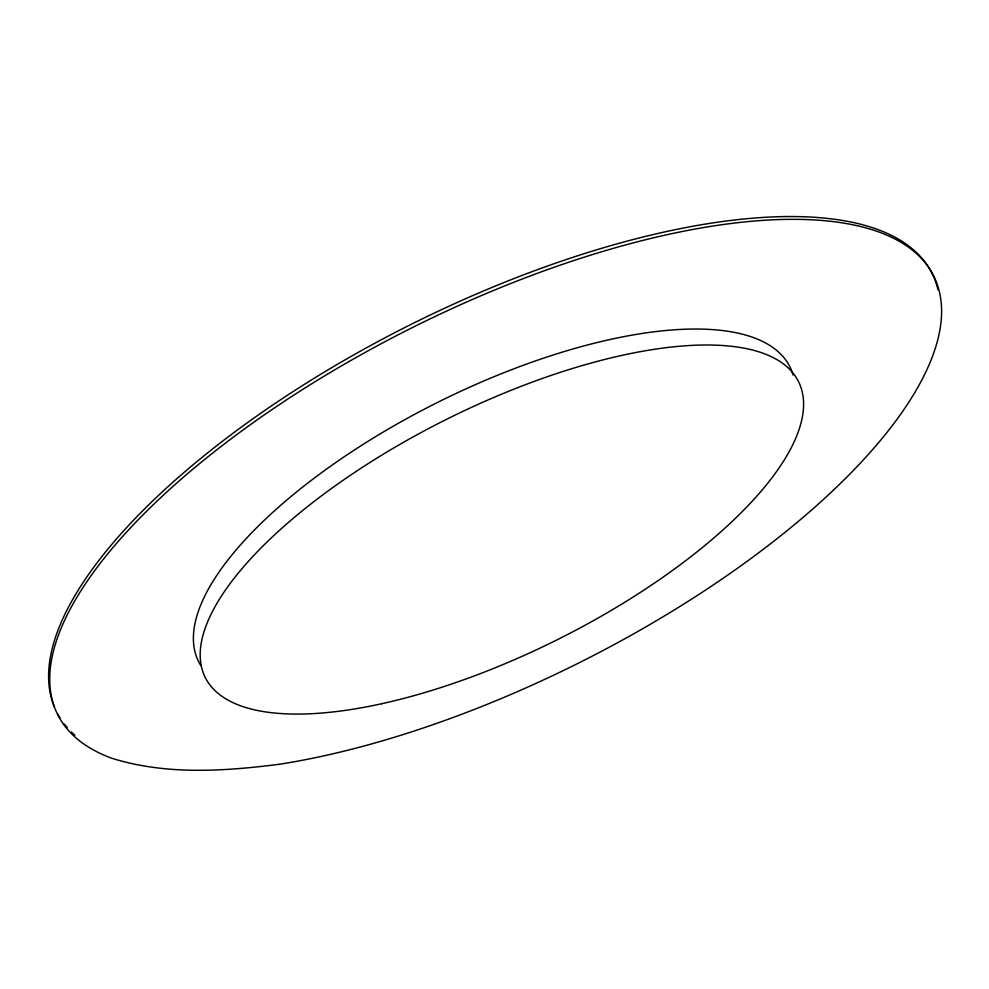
<?xml version="1.0" encoding="UTF-8"?>
<svg xmlns="http://www.w3.org/2000/svg" width="989" height="989" viewBox="0 0 989 989"><rect width="100%" height="100%" fill="white"/><g stroke="black" fill="none" stroke-linecap="round" stroke-linejoin="round"><path stroke-width="1.48" d="M200.767 665.548A330.363 125.467 -26.5 0 1 443.319 399.568A330.363 125.467 -26.5 0 1 793.129 375.091M74.805 735.111A489.567 187.737 -26.6 0 1 71.418 731.971M67.203 727.545A489.567 187.737 -26.6 0 1 64.297 724.035M59.97 717.841A489.567 187.737 -26.6 0 1 57.683 713.934M54.432 707.11A489.567 187.737 -26.6 0 1 436.606 311.968A489.567 187.737 -26.6 0 1 937.968 289.765M278.75 764.373C223.279 771.309 166.078 775.191 111.881 758.279A489.852 187.205 -26.6 0 1 412.759 327.384A489.852 187.205 -26.6 0 1 935.866 346.496A489.852 187.205 -26.6 0 1 278.75 764.373M381.667 703.735A331.476 123.328 -26.5 0 0 801.659 389.74A331.476 123.328 -26.5 0 0 322.327 495.217A331.476 123.328 -26.5 0 0 381.667 703.735"/></g></svg>
